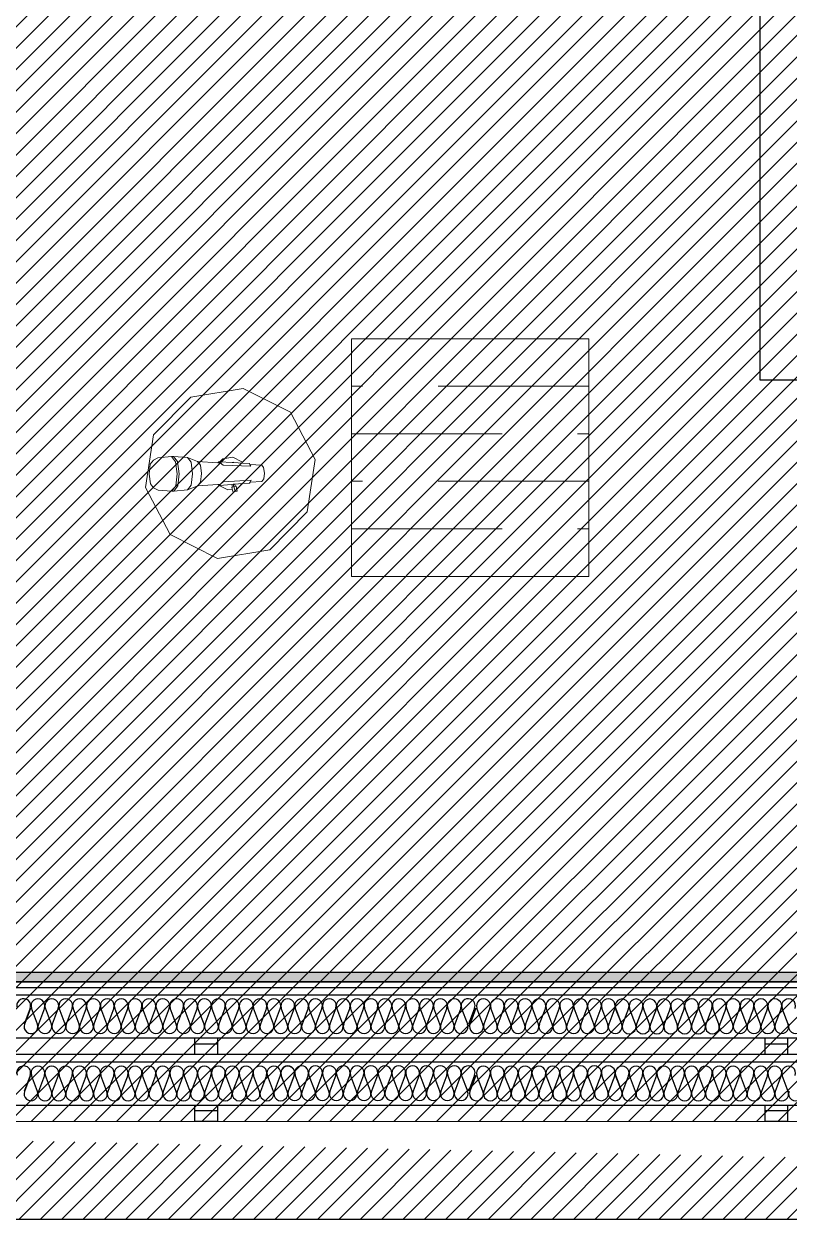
# Model space of a CAD drawing. Header units: millimetres. Extents: x 10 to 76.1, y 10 to 63.5.
# Drawn here: x 52.038 to 53.648, y 10 to 12.514 of the extents above; entities that cross this region are included whole.
import ezdxf

# ---------------------------------------------------------------- set-up
doc = ezdxf.new("R2010")
doc.units = ezdxf.units.MM
doc.linetypes.add('LÍNEAS_OCULTAS', pattern=[9.525, 6.35, -3.175])
for name, color, linetype in [('durlok', 3, 'Continuous'), ('equipament', 4, 'Continuous'), ('lana de vidrio', 2, 'Continuous'), ('Luces2d', 9, 'Continuous'), ('Puertas2d', 3, 'Continuous'), ('Relleno', 9, 'Continuous'), ('relleno2d', 9, 'Continuous')]:
    doc.layers.add(name, color=color, linetype=linetype)
doc.layers.add('paredes2d', color=7, linetype='Continuous', true_color=0xc2ced6)

# ---------------------------------------------------------------- blocks, each defined once
blk = doc.blocks.new('Mic 2')
at = {"lineweight": 0}
for p, q in [((0.764, 4.866), (-2.277, 4.385)), ((3.507, 3.468), (0.764, 4.866)), ((-2.277, 4.385), (-4.454, 2.208)), ((4.905, 0.725), (3.507, 3.468)), ((-4.454, 2.208), (-4.935, -0.833)), ((-0.49, 1.77), (-0.531, 1.084)), ((-0.49, 1.77), (-0.351, 1.877)), ((-0.351, 1.877), (-0.015, 1.921)), ((-0.015, 1.921), (0.321, 1.877)), ((0.321, 1.877), (0.46, 1.77)), ((0.46, 1.77), (0.501, 1.084)), ((-0.585, 1.054), (-0.612, 0.635)), ((-0.531, 1.084), (-0.585, 1.054)), ((-0.42, 1.146), (-0.531, 1.084)), ((-0.42, 1.146), (-0.497, -0.476)), ((0.39, 1.146), (0.467, -0.476)), ((0.501, 1.084), (0.39, 1.146)), ((0.555, 1.054), (0.501, 1.084)), ((0.555, 1.054), (0.581, 0.663)), ((4.424, -2.316), (4.905, 0.725)), ((-1.07, 0.219), (-1.1, 0.098)), ((-1.1, 0.098), (-0.919, 0.053)), ((-1.07, 0.219), (-1.041, 0.34)), ((-1.07, 0.219), (-0.783, 0.148)), ((-1.041, 0.34), (-0.88, 0.3)), ((-0.919, 0.053), (-0.959, -0.204)), ((-0.919, 0.053), (-0.813, 0.027)), ((-0.867, 0.38), (-0.88, 0.3)), ((-0.88, 0.3), (-0.753, 0.269)), ((-0.612, 0.635), (-0.867, 0.38)), ((-0.803, 0.067), (-0.813, 0.027)), ((-0.783, 0.148), (-0.803, 0.067)), ((-0.652, 0.03), (-0.803, 0.067)), ((-0.783, 0.148), (-0.763, 0.228)), ((-0.647, 0.114), (-0.783, 0.148)), ((-0.763, 0.228), (-0.753, 0.269)), ((-0.763, 0.228), (-0.641, 0.198)), ((-0.652, 0.03), (-0.701, -0.711)), ((-0.647, 0.114), (-0.652, 0.03)), ((-0.641, 0.198), (-0.647, 0.114)), ((-0.612, 0.635), (-0.641, 0.198)), ((0.661, 0.622), (0.581, 0.663)), ((0.581, 0.663), (0.615, 0.146)), ((0.639, 0.121), (0.615, 0.146)), ((0.615, 0.146), (0.621, 0.053)), ((0.621, 0.053), (0.639, 0.121)), ((0.621, 0.053), (0.668, -0.657)), ((0.929, 0.096), (0.661, 0.622)), ((0.837, -0.488), (0.929, 0.096)), ((-0.959, -0.204), (-0.701, -0.711)), ((-0.701, -0.711), (-0.634, -0.634)), ((-0.634, -0.634), (-0.643, -0.781)), ((-0.634, -0.634), (-0.497, -0.476)), ((0.604, -0.634), (0.467, -0.476)), ((0.671, -0.711), (0.604, -0.634)), ((0.604, -0.634), (0.613, -0.781)), ((0.668, -0.657), (0.837, -0.488)), ((0.668, -0.657), (0.671, -0.711)), ((-4.935, -0.833), (-3.537, -3.577)), ((-0.643, -0.781), (-0.713, -1.948)), ((-0.681, -0.736), (-0.701, -0.711)), ((-0.691, -0.73), (-0.681, -0.736)), ((-0.643, -0.781), (-0.681, -0.736)), ((0.613, -0.781), (0.671, -0.711)), ((0.613, -0.781), (0.683, -1.948)), ((-0.713, -1.948), (-0.952, -2.539)), ((-0.509, -1.791), (-0.713, -1.948)), ((-0.015, -1.726), (-0.509, -1.791)), ((0.479, -1.791), (-0.015, -1.726)), ((0.683, -1.948), (0.479, -1.791)), ((0.683, -1.948), (0.922, -2.539)), ((-0.952, -2.539), (-1.011, -3.335)), ((-0.678, -2.327), (-0.952, -2.539)), ((-0.015, -2.24), (-0.678, -2.327)), ((0.648, -2.327), (-0.015, -2.24)), ((0.922, -2.539), (0.648, -2.327)), ((0.922, -2.539), (0.981, -3.335)), ((2.247, -4.493), (4.424, -2.316)), ((-0.719, -3.111), (-1.011, -3.335)), ((-1.011, -3.453), (-0.719, -3.229)), ((-1.011, -3.453), (-1.011, -3.335)), ((-1.011, -3.453), (-0.949, -4.25)), ((-0.015, -3.018), (-0.719, -3.111)), ((-0.015, -3.136), (-0.719, -3.229)), ((0.689, -3.111), (-0.015, -3.018)), ((0.689, -3.229), (-0.015, -3.136)), ((0.981, -3.335), (0.689, -3.111)), ((0.981, -3.453), (0.689, -3.229)), ((0.981, -3.453), (0.919, -4.25)), ((0.981, -3.453), (0.981, -3.335)), ((-3.537, -3.577), (-0.794, -4.974)), ((-0.949, -4.25), (-0.809, -4.513)), ((-0.809, -4.513), (-0.576, -4.692)), ((-0.794, -4.974), (2.247, -4.493)), ((-0.576, -4.692), (-0.015, -4.766)), ((-0.015, -4.766), (0.546, -4.692)), ((0.546, -4.692), (0.779, -4.513)), ((0.919, -4.25), (0.779, -4.513))]:
    blk.add_line(p, q, dxfattribs=at)

msp = doc.modelspace()

# ---------------------------------------------------------------- hatches: boundary and pattern name
at = {"layer": 'Relleno'}
h = msp.add_hatch(dxfattribs=at)
h.set_pattern_fill('DOTS', color=256, scale=0.005)
h.set_pattern_definition([(360, (40.317286, 21.0185634), (0.00396875, 0.0079375), [0, -0.0079375])])
h.paths.add_polyline_path([(50.4723, 10.4993), (50.4723, 10.5193), (54.0056, 10.5193), (54.0056, 10.4993)])
at = {"layer": 'relleno2d'}
h = msp.add_hatch(dxfattribs=at)
h.set_pattern_fill('ANSI31', color=256, scale=0.01)
h.paths.add_polyline_path([(59.6881, 11.705), (59.4831, 11.705), (59.4831, 17.785), (59.6881, 17.785)])
edge = h.paths.add_edge_path(flags=17)
edge.add_line((59.6881, 18.975), (59.4831, 18.975))
edge.add_line((59.4831, 18.975), (59.4831, 19.035))
edge.add_line((59.4831, 19.035), (58.9931, 19.035))
edge.add_line((58.9931, 19.035), (58.9931, 19.475))
edge.add_line((58.9931, 19.475), (50.9148, 19.475))
edge.add_arc((50.6231, 19.545), 0.3, 193.4934, 346.5066, ccw=False)
edge.add_line((50.3314, 19.475), (50.1581, 19.475))
edge.add_line((50.1581, 19.475), (50.0231, 19.475))
edge.add_line((50.0231, 19.475), (49.9531, 19.475))
edge.add_line((49.9531, 19.475), (49.9531, 19.68))
edge.add_line((49.9531, 19.68), (59.6881, 19.68))
edge.add_line((59.6881, 19.68), (59.6881, 18.975))
edge = h.paths.add_edge_path(flags=17)
edge.add_line((59.6881, 18.975), (59.4831, 18.975))
edge.add_line((59.4831, 18.975), (59.4831, 19.035))
edge.add_line((58.9931, 19.035), (59.4831, 19.035))
edge.add_line((58.9931, 19.475), (58.9931, 19.035))
edge.add_line((50.9148, 19.475), (58.9931, 19.475))
edge.add_arc((50.6231, 19.545), 0.3, 193.4934, 346.5066)
edge.add_line((50.3314, 19.475), (50.1581, 19.475))
edge.add_line((50.1581, 19.475), (50.0231, 19.475))
edge.add_line((49.9531, 19.475), (50.0231, 19.475))
edge.add_line((49.9531, 19.68), (49.9531, 19.475))
edge.add_line((59.6881, 19.68), (49.9531, 19.68))
edge.add_line((59.6881, 19.68), (59.6881, 18.975))
edge = h.paths.add_edge_path()
edge.add_line((49.9531, 10), (59.6881, 10))
edge.add_line((50.1581, 10.205), (50.9148, 10.205))
edge.add_line((59.4831, 10.205), (50.9148, 10.205))
edge.add_line((59.4831, 10.205), (59.4831, 10.805))
edge.add_line((59.6881, 10), (59.6881, 10.805))
edge.add_line((59.4831, 10.805), (59.6881, 10.805))
edge.add_line((50.1581, 19.475), (50.1881, 19.475))

# ---------------------------------------------------------------- linework, layer by layer
at = {"color": 3}
for p, q in [((52.3976, 10.369), (52.3976, 10.3809)), ((52.3976, 10.3459), (52.3976, 10.369)), ((52.3976, 10.369), (52.4456, 10.369)), ((52.4456, 10.3459), (52.4456, 10.3809)), ((53.5976, 10.369), (53.5976, 10.3809)), ((53.5976, 10.3459), (53.5976, 10.369)), ((53.5976, 10.369), (53.6456, 10.369)), ((53.6456, 10.3459), (53.6456, 10.3809)), ((52.4456, 10.3459), (52.3976, 10.3459)), ((53.6456, 10.3459), (53.5976, 10.3459)), ((52.3976, 10.2281), (52.3976, 10.24)), ((52.4456, 10.205), (52.4456, 10.24)), ((53.5976, 10.2281), (53.5976, 10.24)), ((53.6456, 10.205), (53.6456, 10.24)), ((52.3976, 10.205), (52.3976, 10.2281)), ((52.3976, 10.2281), (52.4456, 10.2281)), ((53.5976, 10.205), (53.5976, 10.2281)), ((53.5976, 10.2281), (53.6456, 10.2281)), ((52.4456, 10.205), (52.3976, 10.205)), ((53.6456, 10.205), (53.5976, 10.205))]:
    msp.add_line(p, q, dxfattribs=at)
msp.add_line((59.4487, 10.3459), (50.1931, 10.3459))
at = {"color": 1}
msp.add_lwpolyline([(50.4723, 10.4993), (50.4723, 10.5193), (54.0056, 10.5193), (54.0056, 10.4993)], close=True, dxfattribs=at)
at = {"layer": 'durlok', "linetype": 'Continuous'}
for p, q in [((50.4523, 10.4993), (54.0256, 10.4993)), ((54.0206, 10.4868), (50.4573, 10.4868))]:
    msp.add_line(p, q, dxfattribs=at)
at = {"layer": 'durlok', "linetype": 'Continuous', "extrusion": (-1, -0.00012473, 0)}
for p, q in [((50.1931, 10.4718), (54.0531, 10.4718)), ((59.448, 10.3809), (50.1931, 10.3809)), ((59.4487, 10.3459), (50.1931, 10.3459)), ((50.1931, 10.3309), (59.448, 10.3309)), ((50.1931, 10.24), (59.448, 10.24))]:
    msp.add_line(p, q, dxfattribs=at)
at = {"layer": 'lana de vidrio', "color": 2}
for p, q in [((52.0508, 10.4436), (52.0422, 10.421)), ((52.0516, 10.4434), (52.043, 10.4207)), ((52.0662, 10.4099), (52.0535, 10.4434)), ((52.0808, 10.4434), (52.0681, 10.4099)), ((52.0954, 10.4099), (52.0827, 10.4434)), ((52.11, 10.4434), (52.0973, 10.4099)), ((52.1246, 10.4099), (52.1119, 10.4434)), ((52.1392, 10.4434), (52.1265, 10.4099)), ((52.1538, 10.4099), (52.1411, 10.4434)), ((52.1684, 10.4434), (52.1557, 10.4099)), ((52.183, 10.41), (52.1703, 10.4434)), ((52.1976, 10.4434), (52.1849, 10.41)), ((52.2122, 10.41), (52.1995, 10.4434)), ((52.2268, 10.4434), (52.2141, 10.41)), ((52.2414, 10.41), (52.2287, 10.4434)), ((52.256, 10.4434), (52.2433, 10.41)), ((52.2706, 10.41), (52.2579, 10.4434)), ((52.2852, 10.4434), (52.2725, 10.41)), ((52.2998, 10.41), (52.2871, 10.4434)), ((52.3144, 10.4434), (52.3017, 10.41)), ((52.329, 10.41), (52.3163, 10.4434)), ((52.3436, 10.4434), (52.3309, 10.41)), ((52.3582, 10.41), (52.3455, 10.4434)), ((52.3728, 10.4434), (52.3601, 10.41)), ((52.3874, 10.41), (52.3747, 10.4434)), ((52.402, 10.4434), (52.3893, 10.41)), ((52.4166, 10.41), (52.4039, 10.4434)), ((52.4312, 10.4434), (52.4185, 10.41)), ((52.4458, 10.41), (52.4331, 10.4434)), ((52.4604, 10.4434), (52.4477, 10.41)), ((52.475, 10.41), (52.4623, 10.4434)), ((52.4896, 10.4434), (52.4769, 10.41)), ((52.5042, 10.41), (52.4915, 10.4434)), ((52.5188, 10.4434), (52.5061, 10.41)), ((52.5334, 10.41), (52.5207, 10.4434)), ((52.548, 10.4434), (52.5353, 10.41)), ((52.5626, 10.41), (52.5499, 10.4434)), ((52.5772, 10.4434), (52.5645, 10.41)), ((52.5918, 10.4103), (52.5791, 10.4437)), ((52.5918, 10.41), (52.5791, 10.4434)), ((52.6064, 10.4437), (52.5937, 10.4103)), ((52.6064, 10.4434), (52.5937, 10.41)), ((52.621, 10.4103), (52.6083, 10.4437)), ((52.6356, 10.4437), (52.6229, 10.4103)), ((52.6502, 10.4103), (52.6375, 10.4437)), ((52.6648, 10.4437), (52.6521, 10.4103)), ((52.6794, 10.4103), (52.6667, 10.4437)), ((52.694, 10.4437), (52.6813, 10.4103)), ((52.7086, 10.4103), (52.6959, 10.4437)), ((52.7232, 10.4437), (52.7105, 10.4103)), ((52.7378, 10.4103), (52.7251, 10.4437)), ((52.7524, 10.4437), (52.7397, 10.4103)), ((52.767, 10.4103), (52.7543, 10.4437)), ((52.7816, 10.4437), (52.7689, 10.4103)), ((52.7962, 10.4103), (52.7835, 10.4437)), ((52.8108, 10.4437), (52.7982, 10.4103)), ((52.8255, 10.4103), (52.8127, 10.4437)), ((52.8401, 10.4437), (52.8274, 10.4103)), ((52.8547, 10.4103), (52.842, 10.4437)), ((52.8693, 10.4437), (52.8566, 10.4103)), ((52.8839, 10.4103), (52.8712, 10.4437)), ((52.8985, 10.4437), (52.8858, 10.4103)), ((52.9131, 10.4103), (52.9004, 10.4437)), ((52.9277, 10.4437), (52.915, 10.4103)), ((52.9423, 10.4103), (52.9296, 10.4437)), ((52.9569, 10.4437), (52.9442, 10.4103)), ((52.9715, 10.4103), (52.9588, 10.4437)), ((52.9861, 10.4437), (52.9775, 10.4211)), ((52.989, 10.4435), (52.9804, 10.4208)), ((53.0036, 10.4101), (52.9909, 10.4435)), ((53.0182, 10.4435), (53.0055, 10.4101)), ((53.0328, 10.4101), (53.0201, 10.4435)), ((53.0474, 10.4435), (53.0347, 10.4101)), ((53.062, 10.4101), (53.0493, 10.4435)), ((53.0766, 10.4435), (53.0639, 10.4101)), ((53.0912, 10.4101), (53.0785, 10.4435)), ((53.1058, 10.4435), (53.0931, 10.4101)), ((53.1204, 10.4101), (53.1077, 10.4435)), ((53.135, 10.4435), (53.1223, 10.4101)), ((53.1496, 10.4101), (53.1369, 10.4435)), ((53.1642, 10.4435), (53.1515, 10.4101)), ((53.1788, 10.4101), (53.1661, 10.4435)), ((53.1934, 10.4435), (53.1807, 10.4101)), ((53.208, 10.4101), (53.1953, 10.4435)), ((53.2226, 10.4435), (53.2099, 10.4101)), ((53.2372, 10.4101), (53.2245, 10.4435)), ((53.2518, 10.4435), (53.2391, 10.4101)), ((53.2665, 10.4101), (53.2537, 10.4435)), ((53.281, 10.4435), (53.2684, 10.4101)), ((53.2957, 10.4098), (53.2829, 10.4432)), ((53.2957, 10.4101), (53.283, 10.4435)), ((53.3102, 10.4432), (53.2976, 10.4098)), ((53.3249, 10.4098), (53.3122, 10.4432)), ((53.3395, 10.4433), (53.3268, 10.4098)), ((53.3541, 10.4098), (53.3414, 10.4433)), ((53.3687, 10.4433), (53.356, 10.4098)), ((53.3833, 10.4098), (53.3706, 10.4433)), ((53.3979, 10.4433), (53.3852, 10.4098)), ((53.4125, 10.4098), (53.3998, 10.4433)), ((53.4271, 10.4433), (53.4144, 10.4098)), ((53.4417, 10.4098), (53.429, 10.4433)), ((53.4563, 10.4433), (53.4436, 10.4098)), ((53.4709, 10.4098), (53.4582, 10.4433)), ((53.4855, 10.4433), (53.4728, 10.4098)), ((53.5001, 10.4098), (53.4874, 10.4433)), ((53.5147, 10.4433), (53.502, 10.4098)), ((53.5293, 10.4098), (53.5166, 10.4433)), ((53.5439, 10.4433), (53.5312, 10.4098)), ((53.5585, 10.4098), (53.5458, 10.4433)), ((53.5731, 10.4433), (53.5604, 10.4098)), ((53.5877, 10.4098), (53.575, 10.4433)), ((53.6023, 10.4433), (53.5896, 10.4098)), ((53.6169, 10.4099), (53.6042, 10.4433)), ((53.6315, 10.4433), (53.6188, 10.4099)), ((53.6461, 10.4099), (53.6334, 10.4433)), ((52.0422, 10.421), (52.0381, 10.4102)), ((52.043, 10.4207), (52.0389, 10.4099)), ((52.9775, 10.4211), (52.9734, 10.4103)), ((52.9804, 10.4208), (52.9763, 10.4101)), ((52.0508, 10.3024), (52.0422, 10.2797)), ((52.0516, 10.3021), (52.043, 10.2795)), ((52.0662, 10.2687), (52.0535, 10.3021)), ((52.0808, 10.3021), (52.0681, 10.2687)), ((52.0954, 10.2687), (52.0827, 10.3021)), ((52.11, 10.3021), (52.0973, 10.2687)), ((52.1246, 10.2687), (52.1119, 10.3021)), ((52.1392, 10.3021), (52.1265, 10.2687)), ((52.1538, 10.2687), (52.1411, 10.3021)), ((52.1684, 10.3021), (52.1557, 10.2687)), ((52.183, 10.2687), (52.1703, 10.3021)), ((52.1976, 10.3021), (52.1849, 10.2687)), ((52.2122, 10.2687), (52.1995, 10.3021)), ((52.2268, 10.3021), (52.2141, 10.2687)), ((52.2414, 10.2687), (52.2287, 10.3021)), ((52.256, 10.3021), (52.2433, 10.2687)), ((52.2706, 10.2687), (52.2579, 10.3021)), ((52.2852, 10.3022), (52.2725, 10.2687)), ((52.2998, 10.2687), (52.2871, 10.3022)), ((52.3144, 10.3022), (52.3017, 10.2687)), ((52.329, 10.2687), (52.3163, 10.3022)), ((52.3436, 10.3022), (52.3309, 10.2687)), ((52.3582, 10.2687), (52.3455, 10.3022)), ((52.3728, 10.3022), (52.3601, 10.2687)), ((52.3874, 10.2687), (52.3747, 10.3022)), ((52.402, 10.3022), (52.3893, 10.2687)), ((52.4166, 10.2687), (52.4039, 10.3022)), ((52.4312, 10.3022), (52.4185, 10.2687)), ((52.4458, 10.2687), (52.4331, 10.3022)), ((52.4604, 10.3022), (52.4477, 10.2687)), ((52.475, 10.2687), (52.4623, 10.3022)), ((52.4896, 10.3022), (52.4769, 10.2687)), ((52.5042, 10.2687), (52.4915, 10.3022)), ((52.5188, 10.3022), (52.5061, 10.2687)), ((52.5334, 10.2687), (52.5207, 10.3022)), ((52.548, 10.3022), (52.5353, 10.2687)), ((52.5626, 10.2687), (52.5499, 10.3022)), ((52.5772, 10.3022), (52.5645, 10.2687)), ((52.5918, 10.269), (52.5791, 10.3025)), ((52.5918, 10.2688), (52.5791, 10.3022)), ((52.6064, 10.3025), (52.5937, 10.269)), ((52.6064, 10.3022), (52.5937, 10.2688)), ((52.621, 10.269), (52.6083, 10.3025)), ((52.6356, 10.3025), (52.6229, 10.269)), ((52.6502, 10.269), (52.6375, 10.3025)), ((52.6648, 10.3025), (52.6521, 10.269)), ((52.6794, 10.269), (52.6667, 10.3025)), ((52.694, 10.3025), (52.6813, 10.269)), ((52.7086, 10.269), (52.6959, 10.3025)), ((52.7232, 10.3025), (52.7105, 10.269)), ((52.7378, 10.269), (52.7251, 10.3025)), ((52.7524, 10.3025), (52.7397, 10.269)), ((52.767, 10.269), (52.7543, 10.3025)), ((52.7816, 10.3025), (52.7689, 10.269)), ((52.7962, 10.269), (52.7835, 10.3025)), ((52.8108, 10.3025), (52.7982, 10.269)), ((52.8255, 10.269), (52.8127, 10.3025)), ((52.8401, 10.3025), (52.8274, 10.269)), ((52.8547, 10.269), (52.842, 10.3025)), ((52.8693, 10.3025), (52.8566, 10.269)), ((52.8839, 10.2691), (52.8712, 10.3025)), ((52.8985, 10.3025), (52.8858, 10.2691)), ((52.9131, 10.2691), (52.9004, 10.3025)), ((52.9277, 10.3025), (52.915, 10.2691)), ((52.9423, 10.2691), (52.9296, 10.3025)), ((52.9569, 10.3025), (52.9442, 10.2691)), ((52.9715, 10.2691), (52.9588, 10.3025)), ((52.9861, 10.3025), (52.9775, 10.2798)), ((52.989, 10.3022), (52.9804, 10.2796)), ((53.0036, 10.2688), (52.9909, 10.3022)), ((53.0182, 10.3022), (53.0055, 10.2688)), ((53.0328, 10.2688), (53.0201, 10.3022)), ((53.0474, 10.3022), (53.0347, 10.2688)), ((53.062, 10.2688), (53.0493, 10.3022)), ((53.0766, 10.3023), (53.0639, 10.2688)), ((53.0912, 10.2688), (53.0785, 10.3023)), ((53.1058, 10.3023), (53.0931, 10.2688)), ((53.1204, 10.2688), (53.1077, 10.3023)), ((53.135, 10.3023), (53.1223, 10.2688)), ((53.1496, 10.2688), (53.1369, 10.3023)), ((53.1642, 10.3023), (53.1515, 10.2688)), ((53.1788, 10.2688), (53.1661, 10.3023)), ((53.1934, 10.3023), (53.1807, 10.2688)), ((53.208, 10.2688), (53.1953, 10.3023)), ((53.2226, 10.3023), (53.2099, 10.2688)), ((53.2372, 10.2688), (53.2245, 10.3023)), ((53.2518, 10.3023), (53.2391, 10.2688)), ((53.2665, 10.2688), (53.2537, 10.3023)), ((53.281, 10.3023), (53.2684, 10.2688)), ((53.2957, 10.2686), (53.2829, 10.302)), ((53.2957, 10.2688), (53.283, 10.3023)), ((53.3102, 10.302), (53.2976, 10.2686)), ((53.3249, 10.2686), (53.3122, 10.302)), ((53.3395, 10.302), (53.3268, 10.2686)), ((53.3541, 10.2686), (53.3414, 10.302)), ((53.3687, 10.302), (53.356, 10.2686)), ((53.3833, 10.2686), (53.3706, 10.302)), ((53.3979, 10.302), (53.3852, 10.2686)), ((53.4125, 10.2686), (53.3998, 10.302)), ((53.4271, 10.302), (53.4144, 10.2686)), ((53.4417, 10.2686), (53.429, 10.302)), ((53.4563, 10.302), (53.4436, 10.2686)), ((53.4709, 10.2686), (53.4582, 10.302)), ((53.4855, 10.302), (53.4728, 10.2686)), ((53.5001, 10.2686), (53.4874, 10.302)), ((53.5147, 10.302), (53.502, 10.2686)), ((53.5293, 10.2686), (53.5166, 10.302)), ((53.5439, 10.302), (53.5312, 10.2686)), ((53.5585, 10.2686), (53.5458, 10.302)), ((53.5731, 10.302), (53.5604, 10.2686)), ((53.5877, 10.2686), (53.575, 10.302)), ((53.6023, 10.302), (53.5896, 10.2686)), ((53.6169, 10.2686), (53.6042, 10.302)), ((53.6315, 10.302), (53.6188, 10.2686)), ((53.6461, 10.2686), (53.6334, 10.302)), ((52.0422, 10.2797), (52.0381, 10.2689)), ((52.043, 10.2795), (52.0389, 10.2687)), ((52.9775, 10.2798), (52.9734, 10.2691)), ((52.9804, 10.2796), (52.9763, 10.2688))]:
    msp.add_line(p, q, dxfattribs=at)
for centre, start, end in [((52.0372, 10.4488), 69.793, 200.8037), ((52.0372, 10.4488), 339.2106, 69.7733), ((52.0671, 10.4486), 339.2106, 200.8037), ((52.0963, 10.4486), 339.2106, 200.8037), ((52.1255, 10.4486), 339.2106, 200.8037), ((52.1547, 10.4486), 339.2106, 200.8037), ((52.1839, 10.4486), 339.2106, 200.8037), ((52.2131, 10.4486), 339.2106, 200.8037), ((52.2423, 10.4486), 339.2106, 200.8037), ((52.2715, 10.4486), 339.2106, 200.8037), ((52.3007, 10.4486), 339.2106, 200.8037), ((52.3299, 10.4486), 339.2106, 200.8037), ((52.3591, 10.4486), 339.2106, 200.8037), ((52.3883, 10.4486), 339.2106, 200.8037), ((52.4175, 10.4486), 339.2106, 200.8037), ((52.4468, 10.4486), 339.2106, 200.8037), ((52.476, 10.4486), 339.2106, 200.8037), ((52.5052, 10.4486), 339.2106, 200.8037), ((52.5344, 10.4486), 339.2106, 200.8037), ((52.5636, 10.4486), 339.2106, 200.8037), ((52.5928, 10.4489), 339.2106, 200.8037), ((52.5928, 10.4486), 339.2106, 200.8037), ((52.622, 10.4489), 339.2106, 200.8037), ((52.6512, 10.4489), 339.2106, 200.8037), ((52.6804, 10.4489), 339.2106, 200.8037), ((52.7096, 10.4489), 339.2106, 200.8037), ((52.7388, 10.4489), 339.2106, 200.8037), ((52.768, 10.4489), 339.2106, 200.8037), ((52.7972, 10.4489), 339.2106, 200.8037), ((52.8264, 10.4489), 339.2106, 200.8037), ((52.8556, 10.4489), 339.2106, 200.8037), ((52.8848, 10.4489), 339.2106, 200.8037), ((52.914, 10.4489), 339.2106, 200.8037), ((52.9432, 10.4489), 339.2106, 200.8037), ((52.9724, 10.4489), 69.793, 200.8037), ((52.9724, 10.4489), 339.2106, 69.7733), ((53.0046, 10.4487), 339.2106, 200.8037), ((53.0338, 10.4487), 339.2106, 200.8037), ((53.063, 10.4487), 339.2106, 200.8037), ((53.0922, 10.4487), 339.2106, 200.8037), ((53.1214, 10.4487), 339.2106, 200.8037), ((53.1506, 10.4487), 339.2106, 200.8037), ((53.1798, 10.4487), 339.2106, 200.8037), ((53.209, 10.4487), 339.2106, 200.8037), ((53.2382, 10.4487), 339.2106, 200.8037), ((53.2674, 10.4487), 339.2106, 200.8037), ((53.2966, 10.4484), 339.2106, 200.8037), ((53.3258, 10.4484), 339.2106, 200.8037), ((53.355, 10.4484), 339.2106, 200.8037), ((53.3842, 10.4484), 339.2106, 200.8037), ((53.4134, 10.4484), 339.2106, 200.8037), ((53.4426, 10.4485), 339.2106, 200.8037), ((53.4718, 10.4485), 339.2106, 200.8037), ((53.501, 10.4485), 339.2106, 200.8037), ((53.5302, 10.4485), 339.2106, 200.8037), ((53.5594, 10.4485), 339.2106, 200.8037), ((53.5886, 10.4485), 339.2106, 200.8037), ((53.6178, 10.4485), 339.2106, 200.8037), ((53.647, 10.4485), 339.2106, 200.8037), ((52.0525, 10.4048), 159.2106, 229.1277), ((52.0525, 10.4048), 229.1521, 20.8037), ((52.0817, 10.4048), 159.2106, 20.8037), ((52.1109, 10.4048), 159.2106, 20.8037), ((52.1401, 10.4048), 159.2106, 20.8037), ((52.1693, 10.4048), 159.2106, 20.8037), ((52.1985, 10.4048), 159.2106, 20.8037), ((52.2277, 10.4048), 159.2106, 20.8037), ((52.2569, 10.4048), 159.2106, 20.8037), ((52.2861, 10.4048), 159.2106, 20.8037), ((52.3153, 10.4048), 159.2106, 20.8037), ((52.3445, 10.4048), 159.2106, 20.8037), ((52.3737, 10.4048), 159.2106, 20.8037), ((52.403, 10.4048), 159.2106, 20.8037), ((52.4322, 10.4048), 159.2106, 20.8037), ((52.4614, 10.4048), 159.2106, 20.8037), ((52.4906, 10.4048), 159.2106, 20.8037), ((52.5198, 10.4048), 159.2106, 20.8037), ((52.549, 10.4048), 159.2106, 20.8037), ((52.5782, 10.4048), 159.2106, 20.8037), ((52.6074, 10.4051), 159.2106, 20.8037), ((52.6366, 10.4051), 159.2106, 20.8037), ((52.6658, 10.4051), 159.2106, 20.8037), ((52.695, 10.4051), 159.2106, 20.8037), ((52.7242, 10.4051), 159.2106, 20.8037), ((52.7534, 10.4051), 159.2106, 20.8037), ((52.7826, 10.4051), 159.2106, 20.8037), ((52.8118, 10.4051), 159.2106, 20.8037), ((52.841, 10.4051), 159.2106, 20.8037), ((52.8702, 10.4051), 159.2106, 20.8037), ((52.8994, 10.4051), 159.2106, 20.8037), ((52.9286, 10.4051), 159.2106, 20.8037), ((52.9578, 10.4051), 159.2106, 20.8037), ((52.99, 10.4049), 159.2106, 229.1277), ((52.99, 10.4049), 229.1521, 20.8037), ((53.0192, 10.4049), 159.2106, 20.8037), ((53.0484, 10.4049), 159.2106, 20.8037), ((53.0776, 10.4049), 159.2106, 20.8037), ((53.1068, 10.4049), 159.2106, 20.8037), ((53.136, 10.4049), 159.2106, 20.8037), ((53.1652, 10.4049), 159.2106, 20.8037), ((53.1944, 10.4049), 159.2106, 20.8037), ((53.2236, 10.4049), 159.2106, 20.8037), ((53.2528, 10.4049), 159.2106, 20.8037), ((53.282, 10.4049), 159.2106, 20.8037), ((53.3112, 10.4046), 159.2106, 20.8037), ((53.3404, 10.4046), 159.2106, 20.8037), ((53.3696, 10.4046), 159.2106, 20.8037), ((53.3988, 10.4046), 159.2106, 20.8037), ((53.428, 10.4046), 159.2106, 20.8037), ((53.4572, 10.4046), 159.2106, 20.8037), ((53.4864, 10.4046), 159.2106, 20.8037), ((53.5156, 10.4047), 159.2106, 20.8037), ((53.5448, 10.4047), 159.2106, 20.8037), ((53.574, 10.4047), 159.2106, 20.8037), ((53.6032, 10.4047), 159.2106, 20.8037), ((53.6324, 10.4047), 159.2106, 20.8037), ((53.6616, 10.4047), 159.2106, 20.8037), ((52.0372, 10.3076), 69.793, 200.8037), ((52.0372, 10.3076), 339.2106, 69.7733), ((52.0671, 10.3073), 339.2106, 200.8037), ((52.0963, 10.3073), 339.2106, 200.8037), ((52.1255, 10.3073), 339.2106, 200.8037), ((52.1547, 10.3073), 339.2106, 200.8037), ((52.1839, 10.3073), 339.2106, 200.8037), ((52.2131, 10.3073), 339.2106, 200.8037), ((52.2423, 10.3073), 339.2106, 200.8037), ((52.2715, 10.3073), 339.2106, 200.8037), ((52.3007, 10.3073), 339.2106, 200.8037), ((52.3299, 10.3073), 339.2106, 200.8037), ((52.3591, 10.3073), 339.2106, 200.8037), ((52.3883, 10.3073), 339.2106, 200.8037), ((52.4175, 10.3074), 339.2106, 200.8037), ((52.4468, 10.3074), 339.2106, 200.8037), ((52.476, 10.3074), 339.2106, 200.8037), ((52.5052, 10.3074), 339.2106, 200.8037), ((52.5344, 10.3074), 339.2106, 200.8037), ((52.5636, 10.3074), 339.2106, 200.8037), ((52.5928, 10.3076), 339.2106, 200.8037), ((52.5928, 10.3074), 339.2106, 200.8037), ((52.622, 10.3076), 339.2106, 200.8037), ((52.6512, 10.3076), 339.2106, 200.8037), ((52.6804, 10.3076), 339.2106, 200.8037), ((52.7096, 10.3077), 339.2106, 200.8037), ((52.7388, 10.3077), 339.2106, 200.8037), ((52.768, 10.3077), 339.2106, 200.8037), ((52.7972, 10.3077), 339.2106, 200.8037), ((52.8264, 10.3077), 339.2106, 200.8037), ((52.8556, 10.3077), 339.2106, 200.8037), ((52.8848, 10.3077), 339.2106, 200.8037), ((52.914, 10.3077), 339.2106, 200.8037), ((52.9432, 10.3077), 339.2106, 200.8037), ((52.9724, 10.3077), 69.793, 200.8037), ((52.9724, 10.3077), 339.2106, 69.7733), ((53.0046, 10.3074), 339.2106, 200.8037), ((53.0338, 10.3074), 339.2106, 200.8037), ((53.063, 10.3074), 339.2106, 200.8037), ((53.0922, 10.3074), 339.2106, 200.8037), ((53.1214, 10.3074), 339.2106, 200.8037), ((53.1506, 10.3074), 339.2106, 200.8037), ((53.1798, 10.3074), 339.2106, 200.8037), ((53.209, 10.3075), 339.2106, 200.8037), ((53.2382, 10.3075), 339.2106, 200.8037), ((53.2674, 10.3075), 339.2106, 200.8037), ((53.2966, 10.3072), 339.2106, 200.8037), ((53.3258, 10.3072), 339.2106, 200.8037), ((53.355, 10.3072), 339.2106, 200.8037), ((53.3842, 10.3072), 339.2106, 200.8037), ((53.4134, 10.3072), 339.2106, 200.8037), ((53.4426, 10.3072), 339.2106, 200.8037), ((53.4718, 10.3072), 339.2106, 200.8037), ((53.501, 10.3072), 339.2106, 200.8037), ((53.5302, 10.3072), 339.2106, 200.8037), ((53.5594, 10.3072), 339.2106, 200.8037), ((53.5886, 10.3072), 339.2106, 200.8037), ((53.6178, 10.3072), 339.2106, 200.8037), ((53.647, 10.3072), 339.2106, 200.8037), ((52.0525, 10.2635), 159.2106, 229.1277), ((52.0525, 10.2635), 229.1521, 20.8037), ((52.0817, 10.2635), 159.2106, 20.8037), ((52.1109, 10.2635), 159.2106, 20.8037), ((52.1401, 10.2635), 159.2106, 20.8037), ((52.1693, 10.2635), 159.2106, 20.8037), ((52.1985, 10.2635), 159.2106, 20.8037), ((52.2277, 10.2635), 159.2106, 20.8037), ((52.2569, 10.2635), 159.2106, 20.8037), ((52.2861, 10.2635), 159.2106, 20.8037), ((52.3153, 10.2635), 159.2106, 20.8037), ((52.3445, 10.2635), 159.2106, 20.8037), ((52.3737, 10.2635), 159.2106, 20.8037), ((52.403, 10.2635), 159.2106, 20.8037), ((52.4322, 10.2635), 159.2106, 20.8037), ((52.4614, 10.2636), 159.2106, 20.8037), ((52.4906, 10.2636), 159.2106, 20.8037), ((52.5198, 10.2636), 159.2106, 20.8037), ((52.549, 10.2636), 159.2106, 20.8037), ((52.5782, 10.2636), 159.2106, 20.8037), ((52.6074, 10.2638), 159.2106, 20.8037), ((52.6366, 10.2638), 159.2106, 20.8037), ((52.6658, 10.2638), 159.2106, 20.8037), ((52.695, 10.2638), 159.2106, 20.8037), ((52.7242, 10.2638), 159.2106, 20.8037), ((52.7534, 10.2639), 159.2106, 20.8037), ((52.7826, 10.2639), 159.2106, 20.8037), ((52.8118, 10.2639), 159.2106, 20.8037), ((52.841, 10.2639), 159.2106, 20.8037), ((52.8702, 10.2639), 159.2106, 20.8037), ((52.8994, 10.2639), 159.2106, 20.8037), ((52.9286, 10.2639), 159.2106, 20.8037), ((52.9578, 10.2639), 159.2106, 20.8037), ((52.99, 10.2636), 159.2106, 229.1277), ((52.99, 10.2636), 229.1521, 20.8037), ((53.0192, 10.2636), 159.2106, 20.8037), ((53.0484, 10.2636), 159.2106, 20.8037), ((53.0776, 10.2636), 159.2106, 20.8037), ((53.1068, 10.2636), 159.2106, 20.8037), ((53.136, 10.2636), 159.2106, 20.8037), ((53.1652, 10.2636), 159.2106, 20.8037), ((53.1944, 10.2636), 159.2106, 20.8037), ((53.2236, 10.2636), 159.2106, 20.8037), ((53.2528, 10.2637), 159.2106, 20.8037), ((53.282, 10.2637), 159.2106, 20.8037), ((53.3112, 10.2634), 159.2106, 20.8037), ((53.3404, 10.2634), 159.2106, 20.8037), ((53.3696, 10.2634), 159.2106, 20.8037), ((53.3988, 10.2634), 159.2106, 20.8037), ((53.428, 10.2634), 159.2106, 20.8037), ((53.4572, 10.2634), 159.2106, 20.8037), ((53.4864, 10.2634), 159.2106, 20.8037), ((53.5156, 10.2634), 159.2106, 20.8037), ((53.5448, 10.2634), 159.2106, 20.8037), ((53.574, 10.2634), 159.2106, 20.8037), ((53.6032, 10.2634), 159.2106, 20.8037), ((53.6324, 10.2634), 159.2106, 20.8037), ((53.6616, 10.2634), 159.2106, 20.8037)]:
    msp.add_arc(centre, 0.0146, start, end, dxfattribs=at)
at = {"layer": 'Luces2d', "lineweight": 0, "ltscale": 0.05}
for p, q in [((53.2267, 11.852), (52.7267, 11.852)), ((52.7267, 11.852), (52.7267, 11.352)), ((53.2267, 11.352), (53.2267, 11.852)), ((52.7267, 11.352), (53.2267, 11.352))]:
    msp.add_line(p, q, dxfattribs=at)
at = {"layer": 'Luces2d', "linetype": 'LÍNEAS_OCULTAS', "lineweight": 0, "ltscale": 0.05}
for p, q in [((53.2267, 11.752), (52.7267, 11.752)), ((52.7267, 11.652), (53.2267, 11.652)), ((53.2267, 11.552), (52.7267, 11.552)), ((52.7267, 11.452), (53.2267, 11.452))]:
    msp.add_line(p, q, dxfattribs=at)
at = {"layer": 'paredes2d', "color": 6, "lineweight": 0}
msp.add_line((59.4831, 10.205), (50.9148, 10.205), dxfattribs=at)
at = {"layer": 'paredes2d', "color": 6, "linetype": 'Continuous'}
msp.add_line((49.9531, 10), (59.6881, 10), dxfattribs=at)
at = {"layer": 'Puertas2d'}
for p, q in [((53.5871, 11.765), (53.5871, 12.665)), ((53.6781, 11.765), (53.5871, 11.765))]:
    msp.add_line(p, q, dxfattribs=at)

# ---------------------------------------------------------------- block references
at = {"layer": 'equipament', "xscale": -0.0362899318176679, "yscale": 0.0362899318176679, "zscale": 0.0362899318176679, "rotation": 270.4048501741544}
msp.add_blockref('Mic 2', (52.474, 11.5691), dxfattribs=at)

doc.saveas('drawing.dxf')
